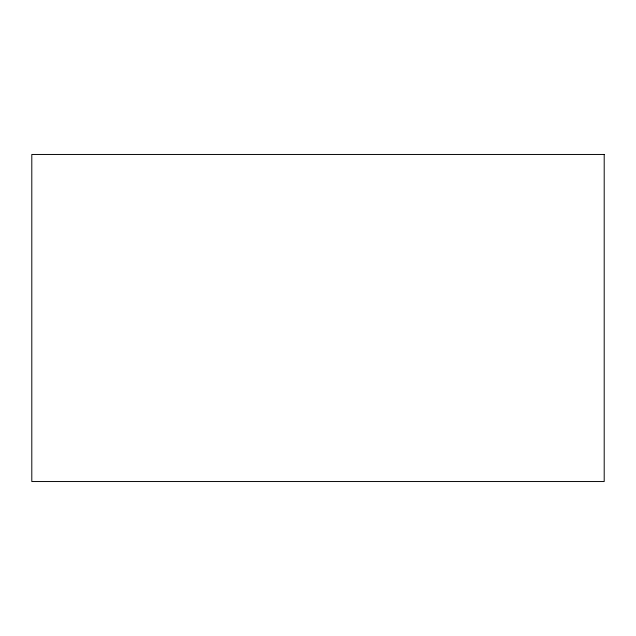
<?xml version="1.0" encoding="UTF-8"?>
<svg xmlns="http://www.w3.org/2000/svg" width="636" height="636" viewBox="0 0 636 636"><rect width="100%" height="100%" fill="white"/><g stroke="black" fill="none" stroke-linecap="round" stroke-linejoin="round"><path stroke-width="0.95" d="M604.2 154.461L31.8 154.461L31.8 481.539L604.2 481.539L604.2 154.461"/></g></svg>
